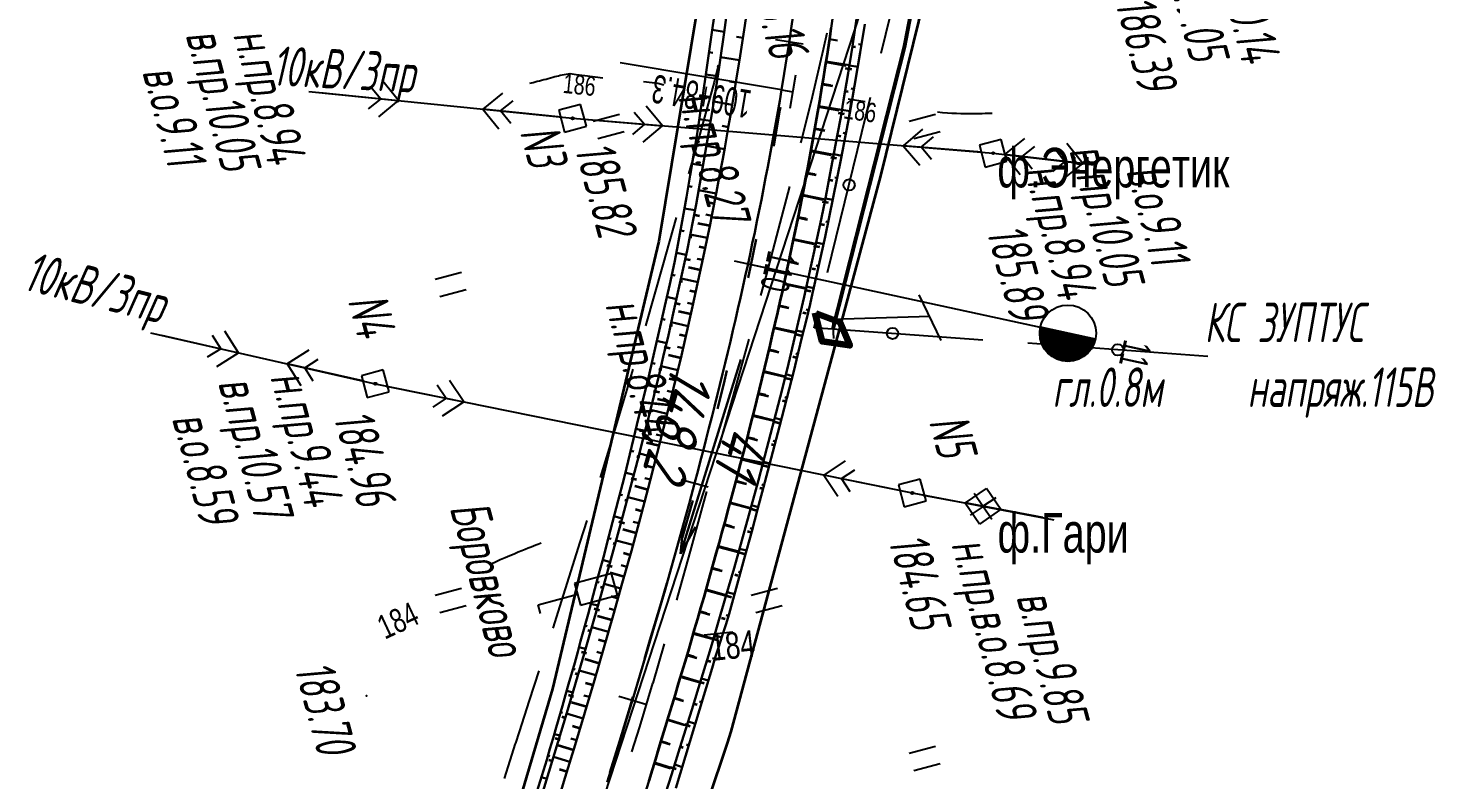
# Model space of a CAD drawing. Header units: millimetres. Extents: x -1799 to 6962, y -1020 to 4121.
# Drawn here: x 5740.3 to 5865, y 486.3 to 552.9 of the extents above; entities that cross this region are included whole.
import ezdxf

# ---------------------------------------------------------------- set-up
doc = ezdxf.new("R2010")
doc.units = ezdxf.units.MM
for name, pattern in [('CONTI', [0]), ('DASHED', [0.75, 0.5, -0.25]), ('STROT', [1.7, 0.5, -1.2])]:
    doc.linetypes.add(name, pattern=pattern)
for name, color, linetype, lineweight in [('10', 1, 'Continuous', 35), ('КОПИЯ_ОСЬ_13_ОТКОСЫ', 7, 'Continuous', 30), ('ОСЬ_ВЕРХ_ПОКРЫТИЯ_ГРАНИЦЫ_ПОЛОС', 7, 'Continuous', 30), ('ОСЬ_ВЕРХ_ПОКРЫТИЯ_ОСЬ', 1, 'Continuous', 30), ('Ось_примыкания', 1, 'Continuous', 35), ('Уклоны ПЧ', 5, 'Continuous', 30)]:
    doc.layers.add(name, color=color, linetype=linetype, lineweight=lineweight)
for name, color, linetype in [('_Ростелеком', 6, 'Continuous'), ('GOR_BDEFAULT', 212, 'CONTI'), ('NAD_MDEFAULT', 7, 'CONTI'), ('PI_OTDEFAULT', 172, 'CONTI'), ('PI_TTDEFAULT', 5, 'CONTI'), ('PLN_O', 7, 'CONTI'), ('SIT_LDEFAULT', 7, 'CONTI'), ('USLZNDEFAULT', 7, 'CONTI'), ('ZAPSKDEFAULT', 7, 'CONTI'), ('КОПИЯ_ОСЬ_ТАНГЕНСЫ', 1, 'Continuous'), ('ОСЬ_ВЕРХ_ПОКРЫТИЯ_КИЛОМЕТЫ', 1, 'Continuous'), ('ОСЬ_ВЕРХ_ПОКРЫТИЯ_ОТКОСЫ', 7, 'Continuous'), ('ОСЬ_ВЕРХ_ПОКРЫТИЯ_ПИКЕТЫ', 1, 'Continuous'), ('ОСЬ_ВЕРХ_ПОКРЫТИЯ_РАЗБИВКА_КРИВ', 1, 'Continuous'), ('ОСЬ_ВЕРХ_ПОКРЫТИЯ_ТАНГЕНСЫ', 1, 'Continuous'), ('разметка', 7, 'Continuous')]:
    doc.layers.add(name, color=color, linetype=linetype)
doc.styles.add('eskd', font='spds.shx', dxfattribs={"width": 1.2, "oblique": 15})
doc.styles.add('SHRFT', font='TXT', dxfattribs={"width": 3.5})
doc.styles.get("Standard").update_dxf_attribs({"font": 'arial.ttf'})
doc.styles.add('STYLE1', font='romand.shx', dxfattribs={"width": 0.9})
doc.styles.add('ГОСТ', font='', dxfattribs={"oblique": 15, "height": 4})
doc.styles.get('ГОСТ').set_extended_font_data('GOST type A')
doc.linetypes.add('кабель_связи_проект.', pattern='A,10,-1,["/",STYLE1,S=3,R=0,X=0,Y=-1.5],-4.1', length=15.1)

# ---------------------------------------------------------------- blocks, each defined once
blk = doc.blocks.new('BL_2011')
at = {"color": 0}
for p, q in [((0, 0), (0, 2.4)), ((1.6, 0), (1.6, 2.4))]:
    blk.add_line(p, q, dxfattribs=at)
blk = doc.blocks.new('BL_12')
at = {"color": 0}
for p, q in [((1, 7), (-1, 7)), ((-1, 7), (-1, 3.6)), ((1, 3.6), (1, 7)), ((-1, 3.6), (0, 3.6)), ((0, 0), (0, 3.6)), ((0, 3.6), (1, 3.6)), ((0.8, 0), (0, 0))]:
    blk.add_line(p, q, dxfattribs=at)
blk = doc.blocks.new('BL_27')
at = {"color": 0}
for p, q in [((1, 1), (-1, 1)), ((-1, 1), (-1, -1)), ((1, -1), (1, 1)), ((-1, -1), (1, -1))]:
    blk.add_line(p, q, dxfattribs=at)
blk.add_circle((0, 0), 0.1, dxfattribs=at)
blk = doc.blocks.new('Стрелка')
at = {"layer": 'Уклоны ПЧ', "ltscale": 2}
for points in [[(-0.02, -0.05), (-0.02, 17.97)], [(-0.02, -0.05), (-0.58, 2.62)], [(-0.02, -0.05), (0.53, 2.62)]]:
    blk.add_lwpolyline(points, dxfattribs=at)

msp = doc.modelspace()

# ---------------------------------------------------------------- linework, layer by layer
at = {"layer": '10'}
for points in [[(5791.99, 953.6), (5791.36, 869.79), (5788.87, 808.05), (5789.7, 780.67), (5780.21, 783.03), (5779.85, 777.41), (5780.64, 728.1), (5787.98, 682.86), (5798.27, 679.71), (5806.96, 623.53), (5806.83, 600.02), (5806.37, 595.69), (5796.16, 534.01), (5786.74, 494.34), (5786.74, 494.34), (5786.74, 494.34), (5786.74, 494.34), (5773.31, 448.93)], [(5785.34, 439.04), (5802.25, 489.52), (5802.58, 490.56), (5812.71, 528.12), (5815.85, 539.79), (5823.53, 571), (5823.37, 574), (5821.18, 616.97), (5820.54, 624.98), (5815.32, 667.94), (5811.27, 701.79), (5811.27, 701.79), (5807.8, 730.88), (5807.71, 733.56), (5806.74, 764.04), (5806.74, 764.04), (5805.78, 794.04), (5805.3, 808.85), (5805.28, 823.82), (5805.23, 853.61), (5805.17, 883.41), (5805.09, 913.56)]]:
    msp.add_lwpolyline(points, dxfattribs=at)
at = {"layer": '_Ростелеком', "linetype": 'кабель_связи_проект.', "ltscale": 0.25, "const_width": 0.35}
msp.add_lwpolyline([(5811.59, 526.21), (5817.93, 551.22), (5821.62, 570.4), (5821.59, 598.02), (5820.19, 624.95), (5814.84, 667.96), (5810.79, 701.76), (5807.38, 732.31), (5806.42, 764), (5805.16, 808.89), (5805.28, 823.82), (5805.23, 853.61), (5805.17, 883.41), (5805.09, 913.56)], dxfattribs=at)
at = {"layer": '_Ростелеком', "ltscale": 0.25}
for points in [[(5819.19, 529.23), (5821.16, 525.2)], [(5820.19, 527.33), (5811.54, 527.05), (5811.63, 525.36)]]:
    msp.add_lwpolyline(points, dxfattribs=at)
at = {"layer": '_Ростелеком', "lineweight": 100, "ltscale": 0.25}
msp.add_lwpolyline([(5810.07, 527.61), (5812.2, 526.83), (5813.08, 524.75), (5810.63, 525.12), (5810.01, 527.66)], dxfattribs=at)
at = {"layer": 'GOR_BDEFAULT', "color": 212, "flags": 128}
for points, elevation in [([(5784.75, 547.98), (5784.89, 548.02), (5785.04, 548.06), (5785.21, 548.11), (5785.39, 548.16), (5785.58, 548.21), (5785.78, 548.26), (5785.97, 548.31), (5786.17, 548.36), (5786.37, 548.42), (5786.57, 548.47), (5786.76, 548.52), (5786.95, 548.57), (5787.12, 548.61), (5787.28, 548.65), (5787.43, 548.69), (5788.31, 548.84), (5788.84, 548.77), (5789.61, 548.67), (5791.21, 548.48)], 186), ([(5794.82, 548.13), (5796.08, 547.98), (5796.6, 547.86)], 186), ([(5814.45, 546.33), (5812.95, 546.59)], 186), ([(5825.69, 545.32), (5825.5, 545.31), (5825.3, 545.31), (5825.07, 545.3), (5824.82, 545.29), (5824.55, 545.28), (5824.26, 545.28), (5823.95, 545.28), (5823.63, 545.28), (5823.28, 545.28), (5822.92, 545.29), (5822.54, 545.3), (5822.14, 545.32), (5821.73, 545.34), (5821.3, 545.37), (5820.86, 545.41)], 186), ([(5781.12, 505.34), (5781.63, 505.56), (5782.11, 505.78), (5782.56, 505.97), (5782.97, 506.15), (5783.35, 506.31), (5783.7, 506.46), (5784.03, 506.59), (5784.32, 506.71), (5784.59, 506.82), (5784.84, 506.92), (5785.06, 507), (5785.26, 507.08), (5785.44, 507.15), (5785.59, 507.21), (5785.73, 507.26)], 184), ([(5802.72, 499.37), (5800.17, 499.1)], 184)]:
    msp.add_lwpolyline(points, dxfattribs=dict(at, elevation=elevation))
at = {"layer": 'PI_TTDEFAULT', "color": 5}
for p in [(5788.52, 544.88, 185.82), (5825.79, 541.79, 185.88), (5771.04, 521.36, 184.96), (5818.62, 511.69, 184.65), (5770.25, 493.71, 183.7)]:
    msp.add_point(p, dxfattribs=at)
at = {"layer": 'PLN_O'}
for p, q in [((5815.86, 550.64), (5817.2, 556.13)), ((5811.12, 531.21), (5814.91, 546.75)), ((5809.93, 526.33), (5810.17, 527.32)), ((5824.86, 525.24), (5809.92, 526.33)), ((5844.81, 523.79), (5828.85, 524.95))]:
    msp.add_line(p, q, dxfattribs=at)
for centre in [(5813.02, 538.98), (5816.88, 525.82), (5836.83, 524.37)]:
    msp.add_circle(centre, 0.5, dxfattribs=at)
at = {"layer": 'SIT_LDEFAULT', "color": 7}
for p, q in [((5810.76, 551.01), (5811.09, 552.44)), ((5809.77, 546.81), (5810.75, 551.01)), ((5801.38, 549.42), (5801.06, 548.07)), ((5801.41, 549.6), (5801.37, 549.42)), ((5770.62, 547.71), (5771.52, 546.61)), ((5773.11, 546.45), (5771.68, 548.2)), ((5801.06, 548.07), (5800.45, 545.83)), ((5765.15, 547.26), (5788.52, 544.88)), ((5766.14, 547.16), (5773.11, 546.45)), ((5771.52, 546.61), (5770.42, 545.72)), ((5771.35, 545.02), (5773.11, 546.45)), ((5782.32, 547.12), (5780.56, 545.69)), ((5782.15, 545.53), (5783.25, 546.42)), ((5808.81, 542.89), (5809.77, 546.81)), ((5787.53, 544.98), (5780.56, 545.69)), ((5780.56, 545.69), (5781.99, 543.94)), ((5783.05, 544.43), (5782.15, 545.53)), ((5793.98, 545.43), (5794.9, 544.35)), ((5796.49, 544.22), (5795.03, 545.95)), ((5800.45, 545.83), (5799.4, 542.08)), ((5788.52, 544.88), (5825.79, 541.79)), ((5789.52, 544.8), (5796.49, 544.22)), ((5794.9, 544.35), (5793.82, 543.44)), ((5794.77, 542.76), (5796.49, 544.22)), ((5819.54, 543.91), (5817.82, 542.45)), ((5808.76, 542.71), (5808.81, 542.89)), ((5819.41, 542.32), (5820.49, 543.23)), ((5828.56, 543.08), (5826.78, 541.68)), ((5833.74, 540.87), (5832.33, 542.65)), ((5799.4, 542.08), (5798.8, 539.95)), ((5824.79, 541.87), (5817.82, 542.45)), ((5817.82, 542.45), (5819.28, 540.72)), ((5820.33, 541.24), (5819.41, 542.32)), ((5825.79, 541.79), (5834.73, 540.76)), ((5826.78, 541.68), (5833.74, 540.87)), ((5833.74, 540.87), (5826.78, 541.68)), ((5826.78, 541.68), (5828.19, 539.9)), ((5828.37, 541.49), (5829.48, 542.37)), ((5829.25, 540.38), (5828.37, 541.49)), ((5831.27, 542.17), (5832.15, 541.06)), ((5832.15, 541.06), (5831.04, 540.18)), ((5831.96, 539.47), (5833.74, 540.87)), ((5806.78, 535.03), (5807.78, 538.84)), ((5797.71, 536.1), (5796.52, 531.9)), ((5805.67, 530.88), (5806.78, 535.03)), ((5796.52, 531.9), (5794.97, 526.49)), ((5805.21, 529.17), (5805.67, 530.88)), ((5751.11, 525.88), (5771.04, 521.36)), ((5752.09, 525.66), (5758.91, 524.11)), ((5756.6, 525.66), (5757.35, 524.46)), ((5758.91, 524.11), (5757.71, 526.02)), ((5803.37, 522.45), (5804.16, 525.31)), ((5757.35, 524.46), (5756.16, 523.71)), ((5757, 522.9), (5758.91, 524.11)), ((5765.15, 524.34), (5763.24, 523.13)), ((5770.06, 521.58), (5763.24, 523.13)), ((5763.24, 523.13), (5764.44, 521.22)), ((5764.8, 522.78), (5765.99, 523.53)), ((5765.55, 521.58), (5764.8, 522.78)), ((5793.85, 522.65), (5793.42, 521.15)), ((5778.88, 519.77), (5777.63, 521.65)), ((5802.22, 518.31), (5803.37, 522.45)), ((5771.04, 521.36), (5818.62, 511.69)), ((5772.02, 521.16), (5778.88, 519.77)), ((5776.53, 521.26), (5777.31, 520.09)), ((5793.42, 521.15), (5792.1, 516.71)), ((5777.31, 520.09), (5776.13, 519.3)), ((5776.99, 518.52), (5778.88, 519.77)), ((5801.49, 515.68), (5802.22, 518.31)), ((5792.1, 516.71), (5790.98, 513.07)), ((5812.67, 514.53), (5810.78, 513.28)), ((5817.64, 511.89), (5810.78, 513.28)), ((5810.78, 513.28), (5812.03, 511.4)), ((5812.35, 512.96), (5813.53, 513.75)), ((5813.13, 511.79), (5812.35, 512.96)), ((5800.03, 510.42), (5800.42, 511.83)), ((5818.62, 511.69), (5831.17, 509.32)), ((5819.6, 511.5), (5826.48, 510.21)), ((5825.18, 512.08), (5823.31, 510.8)), ((5824.11, 511.67), (5824.91, 510.5)), ((5826.48, 510.21), (5825.21, 512.07)), ((5798.96, 506.52), (5800.03, 510.42)), ((5830.19, 509.51), (5823.31, 510.8)), ((5823.31, 510.8), (5824.58, 508.94)), ((5824.91, 510.5), (5823.74, 509.71)), ((5824.61, 508.93), (5826.48, 510.21)), ((5824.88, 510.51), (5826.05, 511.3)), ((5825.68, 509.34), (5824.88, 510.51)), ((5789.79, 509.25), (5789.18, 507.33)), ((5789.18, 507.33), (5787.54, 502.17)), ((5797.88, 502.62), (5798.96, 506.52)), ((5787.54, 502.17), (5786.76, 499.72)), ((5797.76, 502.18), (5797.88, 502.62)), ((5795.65, 494.85), (5796.67, 498.33)), ((5785.53, 495.92), (5784.68, 493.29)), ((5794.47, 490.98), (5795.64, 494.85)), ((5784.68, 493.29), (5783.78, 490.52)), ((5783.79, 490.52), (5783.46, 489.52)), ((5793.76, 488.76), (5794.48, 490.98)), ((5783.44, 489.49), (5782.97, 487.98)), ((5783.46, 489.52), (5783.45, 489.49)), ((5782.97, 487.98), (5782.47, 486.39))]:
    msp.add_line(p, q, dxfattribs=at)
at = {"layer": 'КОПИЯ_ОСЬ_13_ОТКОСЫ'}
for points in [[(5801.25, 555.12), (5800.88, 552.7), (5800.29, 548.54), (5799.58, 543.7), (5799.27, 541.77), (5798.95, 539.83), (5798.62, 537.9), (5798.42, 536.74), (5797.8, 533.36), (5797.54, 532.11), (5797.13, 530.18), (5796.71, 528.26), (5796.38, 526.82), (5795.94, 524.9), (5795.61, 523.47), (5795.27, 522.03), (5794.69, 519.63), (5794.22, 517.72), (5793.29, 513.88), (5793.05, 512.92), (5792.55, 511.01), (5792.05, 509.09), (5791.57, 507.17), (5791.31, 506.22), (5790.79, 504.31), (5789.9, 500.96), (5789.23, 498.57), (5788.98, 497.61), (5788.72, 496.65), (5788.17, 494.74), (5787.9, 493.79), (5787.64, 492.83), (5787.08, 490.92), (5786.81, 489.97), (5786.52, 489.02), (5786.25, 488.06), (5785.95, 487.11), (5785.37, 485.21)], [(5804.08, 555.06), (5803.74, 552.73), (5803.38, 550.41), (5803, 548.09), (5802.84, 547.11), (5802.52, 545.17), (5802.35, 544.2), (5802, 542.25), (5801.83, 541.28), (5801.46, 539.34), (5801.28, 538.37), (5800.9, 536.43), (5800.7, 535.46), (5800.31, 533.52), (5800.1, 532.55), (5799.16, 528.2), (5798.16, 523.86), (5797.12, 519.52), (5796.03, 515.2), (5795.41, 512.8), (5794.9, 510.88), (5794.51, 509.44), (5793.73, 506.56), (5792.93, 503.69), (5792.12, 500.82), (5791.3, 497.96), (5790.46, 495.09), (5789.61, 492.23), (5788.75, 489.37), (5787.88, 486.51), (5786.85, 483.17)], [(5811.83, 555.62), (5811.44, 552.86), (5811.02, 550.1), (5810.58, 547.35), (5810.11, 544.6), (5809.62, 541.85), (5809.06, 538.87), (5808.47, 535.9), (5807.9, 533.18), (5807.32, 530.47), (5806.09, 525.05), (5804.66, 519.17), (5803.16, 513.32), (5801.31, 506.51), (5800.22, 502.64), (5799.1, 498.78), (5797.89, 494.68), (5796.65, 490.6), (5795.62, 487.24), (5794.42, 483.41)], [(5802.28, 554.92), (5801.94, 552.48), (5801.59, 550.03), (5801.47, 549.2), (5801.12, 546.91), (5800.59, 543.68), (5800.04, 540.45), (5799.46, 537.23), (5798.67, 533.17), (5797.45, 527.58), (5797.01, 525.66), (5796.56, 523.74), (5796.22, 522.3), (5795.75, 520.38), (5795.27, 518.46), (5794.79, 516.55), (5794.42, 515.11), (5794.12, 513.96), (5793.54, 511.76), (5792.77, 508.89), (5791.05, 502.69), (5789.96, 498.87), (5789.54, 497.44), (5788, 492.2), (5786.42, 486.96), (5784.97, 482.2)], [(5802.28, 554.92), (5801.94, 552.48), (5801.59, 550.03), (5801.47, 549.2), (5801.12, 546.91), (5800.59, 543.68), (5800.04, 540.45), (5799.46, 537.23), (5798.67, 533.17), (5797.45, 527.58), (5797.01, 525.66), (5796.56, 523.74), (5796.22, 522.3), (5795.75, 520.38), (5795.27, 518.46), (5794.79, 516.55), (5794.42, 515.11), (5794.12, 513.96), (5793.54, 511.76), (5792.77, 508.89), (5791.05, 502.69), (5789.96, 498.87), (5789.54, 497.44), (5788, 492.2), (5786.42, 486.96), (5784.97, 482.2)], [(5813.68, 553.68), (5813.32, 551.28), (5812.94, 548.88), (5812.54, 546.49), (5812.28, 544.98), (5812.01, 543.48), (5811.45, 540.48), (5810.86, 537.49), (5810.45, 535.5), (5809.76, 532.27), (5809.04, 529.05), (5807.77, 523.62), (5807.53, 522.63), (5806.91, 520.18), (5805.39, 514.3), (5805, 512.83), (5803.53, 507.47), (5802.84, 505.04), (5802.14, 502.62), (5801.43, 500.2), (5800.86, 498.26), (5800.57, 497.3), (5799.69, 494.41), (5799.1, 492.48), (5798.04, 489.12), (5797.28, 486.72), (5795.74, 481.94)], [(5813.68, 553.68), (5813.32, 551.28), (5812.94, 548.88), (5812.54, 546.49), (5812.28, 544.98), (5812.01, 543.48), (5811.45, 540.48), (5810.86, 537.49), (5810.45, 535.5), (5809.76, 532.27), (5809.04, 529.05), (5807.77, 523.62), (5807.53, 522.63), (5806.91, 520.18), (5805.39, 514.3), (5805, 512.83), (5803.53, 507.47), (5802.84, 505.04), (5802.14, 502.62), (5801.43, 500.2), (5800.86, 498.26), (5800.57, 497.3), (5799.69, 494.41), (5799.1, 492.48), (5798.04, 489.12), (5797.28, 486.72), (5795.74, 481.94)], [(5814.41, 553.22), (5814.01, 550.7), (5813.27, 546.37), (5812.99, 544.86), (5812.71, 543.36), (5812.32, 541.35), (5811.62, 537.86), (5810.89, 534.37), (5810.34, 531.88), (5809.9, 529.9), (5809.79, 529.4), (5809.56, 528.41), (5809.21, 526.93), (5808.85, 525.45), (5808.37, 523.47), (5808.12, 522.49), (5806.86, 517.58), (5805.81, 513.66), (5805.43, 512.19), (5804.92, 510.23), (5804.4, 508.28), (5803.74, 505.84), (5802.39, 500.97), (5802.1, 500), (5801.79, 499.04), (5801.48, 498.08), (5801.17, 497.12), (5800.88, 496.16), (5800.16, 493.74), (5797.67, 485.55)], [(5800.89, 552.71), (5801.95, 552.55)], [(5803.63, 552.01), (5803.05, 552.09)], [(5811.29, 551.89), (5811.99, 551.78)], [(5814.12, 551.41), (5813.86, 551.46)], [(5800.6, 550.73), (5800.96, 550.68)], [(5803.32, 550.03), (5801.63, 550.3)], [(5810.99, 549.91), (5813.05, 549.59)], [(5813.8, 549.44), (5813.05, 549.57)], [(5800.32, 548.75), (5801.38, 548.6)], [(5802.99, 548.05), (5802.43, 548.15)], [(5810.68, 547.94), (5811.36, 547.82)], [(5800.03, 546.78), (5800.38, 546.72)], [(5802.67, 546.08), (5801.03, 546.36)], [(5813.46, 547.47), (5813.21, 547.51)], [(5810.35, 545.96), (5812.39, 545.62)], [(5813.11, 545.5), (5812.39, 545.63)], [(5799.74, 544.8), (5800.75, 544.65)], [(5802.33, 544.11), (5801.79, 544.21)], [(5810, 543.99), (5810.69, 543.87)], [(5799.44, 542.82), (5799.78, 542.77)], [(5812.74, 543.53), (5812.5, 543.58)], [(5801.98, 542.14), (5800.38, 542.43)], [(5809.65, 542.02), (5811.67, 541.65)], [(5812.37, 541.57), (5811.68, 541.7)], [(5799.12, 540.85), (5800.08, 540.69)], [(5801.62, 540.17), (5801.09, 540.27)], [(5798.79, 538.87), (5799.11, 538.82)], [(5809.28, 540.06), (5809.95, 539.93)], [(5811.98, 539.61), (5811.75, 539.65)], [(5801.25, 538.21), (5799.69, 538.51)], [(5808.9, 538.09), (5810.9, 537.7)], [(5811.58, 537.65), (5810.92, 537.79)], [(5798.45, 536.9), (5799.36, 536.74)], [(5800.86, 536.25), (5800.34, 536.35)], [(5808.51, 536.13), (5809.18, 536)], [(5811.17, 535.69), (5810.95, 535.74)], [(5798.09, 534.93), (5798.4, 534.88)], [(5800.46, 534.29), (5798.95, 534.6)], [(5808.11, 534.17), (5810.08, 533.76)], [(5810.75, 533.74), (5810.11, 533.88)], [(5797.72, 532.97), (5798.59, 532.79)], [(5800.06, 532.33), (5799.55, 532.44)], [(5807.7, 532.21), (5808.35, 532.07)], [(5810.32, 531.78), (5810.1, 531.83)], [(5797.31, 531.01), (5797.6, 530.95)], [(5799.64, 530.37), (5798.13, 530.7)], [(5807.27, 530.26), (5809.22, 529.82)], [(5796.88, 529.06), (5797.73, 528.87)], [(5809.88, 529.83), (5809.25, 529.97)], [(5799.21, 528.42), (5798.71, 528.53)], [(5806.83, 528.31), (5807.48, 528.16)], [(5809.43, 527.88), (5809.22, 527.93)], [(5796.45, 527.11), (5796.73, 527.04)], [(5798.77, 526.47), (5797.27, 526.81)], [(5806.38, 526.36), (5808.31, 525.92)], [(5796, 525.16), (5796.85, 524.96)], [(5808.97, 525.94), (5808.35, 526.09)], [(5798.32, 524.52), (5797.82, 524.64)], [(5805.93, 524.41), (5806.57, 524.26)], [(5808.5, 523.99), (5808.29, 524.04)], [(5795.55, 523.21), (5795.83, 523.14)], [(5797.86, 522.57), (5796.37, 522.93)], [(5805.46, 522.47), (5807.37, 522)], [(5808.01, 522.05), (5807.42, 522.21)], [(5795.08, 521.26), (5795.91, 521.06)], [(5797.39, 520.63), (5796.89, 520.75)], [(5804.99, 520.52), (5805.63, 520.37)], [(5807.51, 520.12), (5807.32, 520.17)], [(5794.61, 519.32), (5794.89, 519.25)], [(5796.91, 518.69), (5795.42, 519.06)], [(5804.51, 518.58), (5806.38, 518.1)], [(5807.01, 518.18), (5806.44, 518.33)], [(5794.14, 517.38), (5794.95, 517.18)], [(5796.42, 516.75), (5795.93, 516.87)], [(5804.01, 516.64), (5804.64, 516.49)], [(5793.66, 515.43), (5793.94, 515.37)], [(5795.93, 514.81), (5794.44, 515.19)], [(5806.5, 516.25), (5806.31, 516.3)], [(5803.52, 514.71), (5805.37, 514.23)], [(5805.99, 514.31), (5805.44, 514.46)], [(5793.19, 513.49), (5793.95, 513.3)], [(5795.43, 512.87), (5794.93, 513)], [(5803.01, 512.77), (5803.63, 512.6)], [(5792.69, 511.55), (5792.94, 511.49)], [(5805.48, 512.38), (5805.3, 512.43)], [(5794.92, 510.94), (5793.43, 511.33)], [(5802.49, 510.84), (5804.32, 510.35)], [(5804.98, 510.44), (5804.39, 510.6)], [(5792.19, 509.62), (5792.92, 509.43)], [(5794.4, 509.01), (5793.9, 509.14)], [(5801.96, 508.91), (5802.57, 508.75)], [(5791.69, 507.68), (5791.94, 507.62)], [(5804.46, 508.51), (5804.27, 508.56)], [(5793.87, 507.08), (5792.38, 507.48)], [(5801.44, 506.98), (5803.25, 506.49)], [(5803.94, 506.58), (5803.32, 506.75)], [(5791.19, 505.75), (5791.85, 505.57)], [(5793.34, 505.15), (5792.84, 505.29)], [(5800.9, 505.06), (5801.5, 504.89)], [(5803.41, 504.65), (5803.21, 504.71)], [(5790.66, 503.81), (5790.88, 503.76)], [(5792.8, 503.22), (5791.31, 503.64)], [(5800.36, 503.13), (5802.14, 502.62)], [(5802.88, 502.72), (5802.22, 502.9)], [(5790.15, 501.88), (5790.77, 501.72)], [(5792.26, 501.3), (5791.76, 501.44)], [(5799.81, 501.21), (5800.4, 501.04)], [(5802.34, 500.8), (5802.12, 500.86)], [(5789.62, 499.95), (5789.83, 499.9)], [(5791.71, 499.38), (5790.22, 499.8)], [(5799.25, 499.29), (5801.01, 498.77)], [(5801.74, 498.89), (5801.11, 499.09)], [(5789.09, 498.03), (5789.67, 497.87)], [(5791.15, 497.46), (5790.66, 497.6)], [(5798.69, 497.37), (5799.27, 497.2)], [(5801.13, 496.98), (5800.92, 497.05)], [(5788.56, 496.1), (5788.75, 496.04)], [(5790.59, 495.54), (5789.11, 495.97)], [(5798.12, 495.45), (5799.85, 494.93)], [(5800.55, 495.07), (5799.95, 495.25)], [(5788.01, 494.17), (5788.54, 494.02)], [(5790.02, 493.62), (5789.53, 493.76)], [(5797.54, 493.54), (5798.12, 493.36)], [(5799.98, 493.15), (5799.78, 493.21)], [(5787.47, 492.25), (5787.64, 492.2)], [(5789.45, 491.7), (5787.98, 492.14)], [(5796.96, 491.62), (5798.66, 491.1)], [(5786.92, 490.33), (5787.4, 490.19)], [(5799.4, 491.24), (5798.77, 491.43)], [(5788.87, 489.79), (5788.38, 489.93)], [(5796.38, 489.71), (5796.94, 489.53)], [(5798.82, 489.33), (5798.61, 489.39)], [(5786.35, 488.41), (5786.51, 488.36)], [(5788.29, 487.87), (5786.83, 488.32)], [(5795.79, 487.8), (5797.46, 487.28)], [(5785.76, 486.5), (5786.24, 486.35)], [(5798.24, 487.41), (5797.57, 487.62)]]:
    msp.add_lwpolyline(points, dxfattribs=at)
at = {"layer": 'КОПИЯ_ОСЬ_ТАНГЕНСЫ'}
msp.add_line((5819.17, 570.04), (5774.72, 434.11), dxfattribs=at)
at = {"layer": 'ОСЬ_ВЕРХ_ПОКРЫТИЯ_ГРАНИЦЫ_ПОЛОС'}
for points in [[(5811.83, 555.62), (5811.44, 552.86)], [(5811.44, 552.86), (5811.02, 550.1), (5810.58, 547.35), (5810.11, 544.6), (5809.62, 541.85), (5809.06, 538.87), (5808.47, 535.9), (5807.9, 533.18), (5807.32, 530.47), (5806.09, 525.05), (5804.66, 519.17), (5803.16, 513.32), (5801.31, 506.51), (5800.22, 502.64), (5799.1, 498.78), (5797.89, 494.68), (5796.65, 490.6), (5795.62, 487.24), (5794.42, 483.41), (5792.91, 478.63), (5792.13, 476.18)]]:
    msp.add_lwpolyline(points, dxfattribs=at)
at = {"layer": 'ОСЬ_ВЕРХ_ПОКРЫТИЯ_КИЛОМЕТЫ'}
for p, q in [((5804.07, 532), (5834.85, 525.31)), ((5834.85, 525.31), (5829.97, 526.37)), ((5834.74, 524.93), (5829.91, 525.98)), ((5834.7, 524.84), (5829.91, 525.88)), ((5834.65, 524.74), (5829.91, 525.77)), ((5834.61, 524.65), (5829.91, 525.67)), ((5834.77, 525.02), (5829.92, 526.08)), ((5834.55, 524.56), (5829.92, 525.56)), ((5834.8, 525.12), (5829.93, 526.18)), ((5834.5, 524.47), (5829.94, 525.46)), ((5834.83, 525.22), (5829.95, 526.28)), ((5834.44, 524.38), (5829.96, 525.35)), ((5834.37, 524.29), (5829.98, 525.25)), ((5834.3, 524.21), (5830.01, 525.14)), ((5834.22, 524.12), (5830.05, 525.03)), ((5834.14, 524.04), (5830.09, 524.92)), ((5834.04, 523.95), (5830.14, 524.8)), ((5833.95, 523.87), (5830.19, 524.69)), ((5833.84, 523.79), (5830.26, 524.57)), ((5833.72, 523.72), (5830.33, 524.45)), ((5833.59, 523.64), (5830.42, 524.33)), ((5833.45, 523.57), (5830.52, 524.21)), ((5833.29, 523.5), (5830.64, 524.08)), ((5833.1, 523.44), (5830.78, 523.95)), ((5832.88, 523.39), (5830.96, 523.8)), ((5832.58, 523.35), (5831.22, 523.65)), ((5831.88, 523.4), (5831.88, 523.4))]:
    msp.add_line(p, q, dxfattribs=at)
msp.add_circle((5832.41, 525.84), 2.5, dxfattribs=at)
at = {"layer": 'ОСЬ_ВЕРХ_ПОКРЫТИЯ_ОСЬ'}
msp.add_lwpolyline([(5811.16, 594.44, -0.039411), (5807.04, 547.4), (5807.04, 547.4), (5806.88, 546.42), (5806.71, 545.45), (5806.54, 544.48), (5806.36, 543.5), (5806.18, 542.53), (5806, 541.56), (5805.82, 540.59), (5805.63, 539.61), (5805.44, 538.64), (5805.25, 537.67), (5805.06, 536.7), (5804.86, 535.74), (5804.66, 534.77), (5804.45, 533.8), (5804.25, 532.83), (5804.04, 531.86), (5803.83, 530.9), (5803.61, 529.93), (5803.4, 528.97), (5803.18, 528), (5802.96, 527.04), (5802.73, 526.08), (5802.51, 525.11), (5802.28, 524.15), (5802.05, 523.19), (5801.81, 522.23), (5801.58, 521.27), (5801.34, 520.31), (5801.1, 519.35), (5800.86, 518.39), (5800.61, 517.43), (5800.37, 516.47), (5800.12, 515.52), (5799.87, 514.56), (5799.61, 513.6), (5799.36, 512.65), (5798.84, 510.74), (5798.32, 508.83), (5797.79, 506.92), (5797.26, 505.02), (5796.72, 503.12), (5796.17, 501.22), (5795.61, 499.32), (5795.05, 497.42), (5794.49, 495.53), (5793.92, 493.63), (5793.34, 491.74), (5792.76, 489.85), (5792.18, 487.96), (5791.59, 486.07)], format="xyb", dxfattribs=at)
at = {"layer": 'ОСЬ_ВЕРХ_ПОКРЫТИЯ_ОТКОСЫ'}
msp.add_lwpolyline([(5804.08, 555.06), (5803.74, 552.73), (5803.38, 550.41), (5803, 548.09), (5802.84, 547.11), (5802.52, 545.17), (5802.35, 544.2), (5802, 542.25), (5801.83, 541.28), (5801.46, 539.34), (5801.28, 538.37), (5800.9, 536.43), (5800.7, 535.46), (5800.31, 533.52), (5800.1, 532.55), (5799.16, 528.2), (5798.16, 523.86), (5797.12, 519.52), (5796.03, 515.2), (5795.41, 512.8), (5794.9, 510.88), (5794.51, 509.44), (5793.73, 506.56), (5792.93, 503.69), (5792.12, 500.82), (5791.3, 497.96), (5790.46, 495.09), (5789.61, 492.23), (5788.75, 489.37), (5787.88, 486.51), (5786.85, 483.17)], dxfattribs=at)
at = {"layer": 'ОСЬ_ВЕРХ_ПОКРЫТИЯ_ПИКЕТЫ'}
for p, q in [((5806.49, 551.85), (5808.96, 551.47)), ((5802.85, 532.26), (5805.29, 531.73)), ((5802.85, 532.26), (5805.29, 531.73)), ((5798.13, 512.89), (5800.54, 512.24)), ((5792.63, 493.7), (5795.02, 492.98))]:
    msp.add_line(p, q, dxfattribs=at)
at = {"layer": 'ОСЬ_ВЕРХ_ПОКРЫТИЯ_РАЗБИВКА_КРИВ'}
for p, q in [((5807.04, 547.4), (5792.74, 549.8)), ((5808.28, 548.71), (5807.78, 545.76)), ((5807.04, 547.4), (5808.03, 547.23))]:
    msp.add_line(p, q, dxfattribs=at)
at = {"layer": 'ОСЬ_ВЕРХ_ПОКРЫТИЯ_ТАНГЕНСЫ'}
msp.add_line((5819.17, 570.04), (5774.72, 434.11), dxfattribs=at)
at = {"layer": 'Ось_примыкания', "color": 0}
for p, q in [((5813.59, 551.17), (5813.31, 551.21)), ((5810.99, 549.88), (5812.76, 549.57)), ((5813.26, 549.2), (5812.72, 549.29)), ((5810.64, 547.91), (5811.54, 547.75)), ((5812.94, 547.22), (5812.67, 547.27)), ((5810.28, 545.94), (5812.14, 545.6)), ((5812.62, 545.25), (5812.09, 545.33)), ((5809.92, 543.98), (5810.86, 543.8)), ((5812.28, 543.28), (5812.02, 543.33)), ((5809.54, 542.01), (5811.44, 541.65)), ((5811.92, 541.31), (5811.4, 541.4)), ((5809.16, 540.05), (5810.12, 539.86)), ((5811.57, 539.34), (5811.31, 539.39)), ((5808.77, 538.09), (5810.71, 537.7)), ((5799.24, 536.36), (5799.77, 536.25)), ((5801.07, 537.31), (5800.54, 537.41)), ((5811.2, 537.38), (5810.67, 537.48)), ((5800.68, 535.35), (5799.63, 535.56)), ((5808.38, 536.12), (5809.35, 535.93)), ((5810.83, 535.41), (5810.55, 535.46)), ((5798.84, 534.4), (5799.1, 534.34)), ((5807.97, 534.17), (5809.93, 533.76)), ((5800.28, 533.39), (5799.75, 533.5)), ((5810.44, 533.45), (5809.89, 533.56)), ((5798.42, 532.44), (5798.95, 532.33)), ((5799.86, 531.43), (5798.8, 531.66)), ((5807.56, 532.21), (5808.54, 532)), ((5810.04, 531.49), (5809.76, 531.55)), ((5798, 530.49), (5798.26, 530.43)), ((5807.14, 530.25), (5809.1, 529.83)), ((5799.43, 529.48), (5798.9, 529.59)), ((5809.64, 529.53), (5809.06, 529.65)), ((5797.56, 528.54), (5798.07, 528.42)), ((5799, 527.52), (5797.92, 527.77)), ((5806.71, 528.3), (5807.69, 528.08)), ((5809.21, 527.58), (5808.92, 527.64)), ((5797.11, 526.59), (5797.37, 526.53)), ((5798.55, 525.57), (5798.01, 525.7)), ((5806.28, 526.35), (5808.23, 525.91)), ((5808.78, 525.62), (5808.2, 525.75)), ((5796.65, 524.64), (5797.17, 524.52)), ((5798.11, 523.62), (5797.02, 523.89)), ((5805.83, 524.4), (5806.81, 524.17)), ((5796.18, 522.7), (5796.44, 522.63)), ((5808.34, 523.67), (5808.04, 523.74)), ((5797.64, 521.68), (5797.09, 521.81)), ((5805.38, 522.45), (5807.32, 522)), ((5807.88, 521.73), (5807.29, 521.87)), ((5795.7, 520.75), (5796.22, 520.63)), ((5804.92, 520.5), (5805.88, 520.27)), ((5797.17, 519.74), (5796.06, 520)), ((5807.41, 519.78), (5807.11, 519.85)), ((5795.22, 518.81), (5795.47, 518.75)), ((5796.68, 517.8), (5796.13, 517.94)), ((5804.45, 518.56), (5806.36, 518.1)), ((5806.93, 517.84), (5806.34, 517.99)), ((5794.72, 516.88), (5795.24, 516.74)), ((5803.98, 516.62), (5804.92, 516.38)), ((5796.19, 515.86), (5795.08, 516.14)), ((5806.43, 515.9), (5806.14, 515.98)), ((5794.21, 514.94), (5794.47, 514.88)), ((5795.7, 513.92), (5795.13, 514.07)), ((5803.49, 514.68), (5805.37, 514.2)), ((5805.94, 513.97), (5805.34, 514.12)), ((5793.7, 513.01), (5794.19, 512.87)), ((5803, 512.74), (5803.92, 512.5)), ((5795.19, 511.98), (5794.03, 512.29)), ((5805.4, 512.04), (5805.11, 512.12)), ((5793.16, 511.08), (5793.42, 511.01)), ((5794.68, 510.05), (5794.09, 510.21)), ((5802.5, 510.8), (5804.28, 510.34)), ((5804.86, 510.11), (5804.27, 510.28)), ((5792.63, 509.15), (5793.13, 509.02)), ((5794.16, 508.12), (5792.97, 508.44)), ((5802, 508.87), (5802.87, 508.64)), ((5804.31, 508.19), (5804.01, 508.28)), ((5792.11, 507.23), (5792.35, 507.16)), ((5801.48, 506.93), (5803.17, 506.48)), ((5803.74, 506.27), (5803.16, 506.44)), ((5791.55, 505.3), (5792.03, 505.17)), ((5793.63, 506.19), (5793.03, 506.36)), ((5793.09, 504.26), (5791.86, 504.61)), ((5800.96, 505), (5801.78, 504.78)), ((5803.18, 504.35), (5802.89, 504.44)), ((5790.99, 503.38), (5791.23, 503.31)), ((5800.43, 503.07), (5802.02, 502.63)), ((5790.44, 501.46), (5790.9, 501.32)), ((5792.55, 502.34), (5791.93, 502.52)), ((5802.61, 502.44), (5802.02, 502.61)), ((5792, 500.42), (5790.74, 500.78)), ((5799.89, 501.15), (5800.67, 500.93)), ((5802.03, 500.52), (5801.73, 500.61)), ((5789.87, 499.54), (5790.1, 499.48)), ((5799.34, 499.22), (5800.87, 498.79)), ((5791.45, 498.49), (5790.81, 498.68)), ((5801.4, 498.62), (5800.87, 498.79)), ((5789.31, 497.62), (5789.76, 497.49)), ((5790.89, 496.57), (5789.6, 496.95)), ((5798.79, 497.3), (5799.54, 497.09)), ((5800.78, 496.72), (5800.53, 496.8)), ((5788.74, 495.71), (5788.96, 495.64)), ((5798.23, 495.38), (5799.68, 494.96)), ((5790.33, 494.65), (5789.67, 494.85)), ((5800.17, 494.82), (5799.68, 494.97)), ((5788.16, 493.79), (5788.6, 493.66)), ((5789.76, 492.74), (5788.43, 493.13)), ((5797.66, 493.47), (5798.36, 493.26)), ((5799.56, 492.91), (5799.31, 492.99)), ((5787.58, 491.88), (5787.79, 491.81)), ((5797.08, 491.55), (5798.45, 491.14)), ((5789.18, 490.82), (5788.51, 491.02)), ((5798.94, 491.01), (5798.46, 491.17)), ((5786.99, 489.97), (5787.41, 489.84)), ((5788.61, 488.91), (5787.25, 489.32)), ((5796.5, 489.64), (5797.16, 489.43)), ((5798.32, 489.11), (5798.08, 489.19)), ((5786.41, 488.05), (5786.62, 487.99)), ((5795.9, 487.73), (5797.2, 487.32)), ((5788.03, 486.99), (5787.35, 487.2)), ((5797.7, 487.21), (5797.21, 487.37))]:
    msp.add_line(p, q, dxfattribs=at)
at = {"layer": 'Ось_примыкания', "linetype": 'Continuous'}
msp.add_lwpolyline([(5795.3, 486.2), (5795.59, 487.16), (5795.89, 488.11), (5796.18, 489.06), (5796.47, 490.02), (5796.77, 490.97), (5797.06, 491.93), (5797.35, 492.88), (5797.64, 493.84), (5797.92, 494.8), (5798.21, 495.75), (5798.49, 496.71), (5798.78, 497.67), (5799.06, 498.63), (5799.34, 499.59), (5799.62, 500.55), (5799.9, 501.51), (5800.17, 502.47), (5800.45, 503.43), (5800.72, 504.4), (5800.99, 505.36), (5801.26, 506.32), (5801.53, 507.29), (5801.79, 508.25), (5802.06, 509.22), (5802.32, 510.18), (5802.58, 511.15), (5802.84, 512.12), (5803.1, 513.08), (5803.35, 514.05), (5803.6, 515.02), (5803.86, 515.99), (5804.1, 516.96), (5804.35, 517.93), (5804.6, 518.91), (5804.84, 519.88), (5805.08, 520.85), (5805.32, 521.83), (5805.55, 522.8), (5805.79, 523.78), (5806.02, 524.75), (5806.25, 525.73), (5806.47, 526.71), (5806.7, 527.68), (5806.92, 528.66), (5807.14, 529.64), (5807.35, 530.62), (5807.56, 531.6), (5807.78, 532.59), (5807.98, 533.57), (5808.19, 534.55), (5808.39, 535.54), (5808.59, 536.52), (5808.79, 537.51), (5808.98, 538.49), (5809.17, 539.48), (5809.36, 540.47), (5809.55, 541.45), (5809.73, 542.44), (5809.91, 543.43), (5810.08, 544.42), (5810.25, 545.41), (5810.42, 546.4), (5810.59, 547.4), (5810.75, 548.39), (5810.91, 549.38), (5811.07, 550.38), (5811.22, 551.37), (5811.37, 552.36), (5811.44, 552.86)], dxfattribs=at)
at = {"layer": 'разметка', "linetype": 'STROT', "lineweight": 30, "ltscale": 7}
msp.add_lwpolyline([(5794.38, 962.09, -0.038365), (5797.85, 870.98), (5796.51, 770.95, 0.018687), (5797.18, 732.75, 0.024103), (5801.4, 694.77), (5806.49, 659.05, -0.013983), (5810.41, 619.64, -0.088945), (5798.22, 507.67)], format="xyb", dxfattribs=at)
at = {"layer": 'разметка', "linetype": 'DASHED', "lineweight": 30, "ltscale": 14}
msp.add_lwpolyline([(5797.15, 504.65, -0.006966), (5797.15, 504.65, -0.008275), (5797.15, 504.65, -0.009771), (5782.19, 456.95)], format="xyb", dxfattribs=at)

# ---------------------------------------------------------------- block references
at = {"layer": 'USLZNDEFAULT', "color": 7, "rotation": 285}
for name, p in [('BL_27', (5788.52, 544.88)), ('BL_27', (5825.79, 541.79)), ('BL_27', (5771.04, 521.36)), ('BL_27', (5818.62, 511.69)), ('BL_12', (5785.48, 501.78))]:
    msp.add_blockref(name, p, dxfattribs=at)
at = {"layer": 'ZAPSKDEFAULT', "color": 7, "rotation": 285}
for p in [(5790.35, 544.64), (5818.35, 544.64), (5776.35, 530.64), (5776.35, 502.64), (5804.35, 502.64), (5818.35, 488.64)]:
    msp.add_blockref('BL_2011', p, dxfattribs=at)
at = {"layer": 'Уклоны ПЧ', "rotation": 342.806302804251}
msp.add_blockref('Стрелка', (5798.13, 506.35), dxfattribs=at)

# ---------------------------------------------------------------- texts
at = {"layer": 'GOR_BDEFAULT', "color": 212, "style": 'SHRFT', "width": 0.75}
for s, height, rotation, p in [('186', 1.722, 354.1025, (5787.61, 547.14, 186)), ('186', 1.722, 352.1101, (5812.46, 544.88, 186)), ('184', 2.126, 25.0157, (5771.88, 498.68, 184)), ('184', 2.362, 6.0743, (5800.87, 496.8, 184))]:
    msp.add_text(s, height=height, rotation=rotation, dxfattribs=at).set_placement(p)
at = {"layer": 'NAD_MDEFAULT', "color": 7, "style": 'eskd', "oblique": 10, "width": 0.8}
for s, rotation, p in [('н.пр.в.о.9.05', 285, (5839.11, 565.39)), ('в.пр.10.14', 285, (5844.67, 561.53)), ('н.пр.8.16', 285, (5803.12, 561.09)), ('в.пр.10.05', 285, (5754.21, 552.29)), ('н.пр.8.94', 285, (5758.42, 552.31)), ('10кВ/3пр', 357, (5761.85, 547.8)), ('в.о.9.11', 285, (5750.37, 549.02)), ('н.пр.8.27', 285, (5797.84, 546.78)), ('N3', 285, (5783.82, 543.68)), ('в.пр.10.05', 285, (5832.51, 542.07)), ('н.пр.8.94', 285, (5828.49, 540.34)), ('в.о.9.11', 285, (5837.56, 540.25)), ('10кВ/3пр', 346, (5739.72, 529.73)), ('N4', 285, (5768.57, 528.74)), ('н.пр.8.44', 285, (5791.4, 528.37)), ('в.пр.10.57', 285, (5757.09, 521.46)), ('н.пр.9.44', 285, (5761.71, 521.98)), ('в.о.8.59', 285, (5753, 518.31)), ('N5', 285, (5820.06, 518.03)), ('Боровково', 285, (5777.61, 510.4)), ('н.пр.в.о.8.69', 285, (5822.06, 507.17)), ('в.пр.9.85', 285, (5827.82, 502.5))]:
    msp.add_text(s, height=3.5, rotation=rotation, dxfattribs=at).set_placement(p)
at = {"layer": 'PI_OTDEFAULT', "color": 172, "style": 'eskd', "oblique": 10, "width": 0.8}
for s, p in [('186.39', (5836.58, 555.11)), ('185.82', (5788.69, 542.21)), ('185.89', (5825.18, 534.89)), ('184.96', (5767.32, 518.45)), ('184.65', (5816.48, 507.5)), ('183.70', (5763.85, 496.19))]:
    msp.add_text(s, height=3.5, rotation=285, dxfattribs=at).set_placement(p)
at = {"layer": 'PLN_O', "style": 'SHRFT', "width": 0.75}
for s, p in [('ф.Энергетик', (5826.16, 538.76)), ('ф.Гари', (5826.18, 506.41))]:
    msp.add_text(s, height=3.5, dxfattribs=at).set_placement(p)
at = {"layer": 'PLN_O', "style": 'eskd', "oblique": 10, "width": 0.8}
for s, p in [('КС ЗУПТУС', (5844.52, 525.05)), ('гл.0.8м', (5831.04, 519.31)), ('напряж.115В', (5848.32, 519.31))]:
    msp.add_text(s, height=3.5, dxfattribs=at).set_placement(p)
at = {"layer": 'ОСЬ_ВЕРХ_ПОКРЫТИЯ_КИЛОМЕТЫ', "width": 0.6}
msp.add_text('11', height=2.5, rotation=257.751, dxfattribs=at).set_placement((5837.42, 525.37))
at = {"layer": 'ОСЬ_ВЕРХ_ПОКРЫТИЯ_ПИКЕТЫ', "width": 0.6}
msp.add_text('110', height=2.5, rotation=257.751, dxfattribs=at).set_placement((5805.88, 533.27))
at = {"layer": 'ОСЬ_ВЕРХ_ПОКРЫТИЯ_РАЗБИВКА_КРИВ', "width": 0.6}
msp.add_text('109+84.3', height=2.5, rotation=170.4863, dxfattribs=at).set_placement((5804.49, 547.32))
at = {"layer": 'Уклоны ПЧ', "style": 'ГОСТ', "oblique": 15}
for s, p in [('148,2', (5797.37, 523.17)), ('41', (5802.16, 517.81))]:
    msp.add_text(s, height=4, rotation=254.1823, dxfattribs=at).set_placement(p)

doc.saveas('drawing.dxf')
